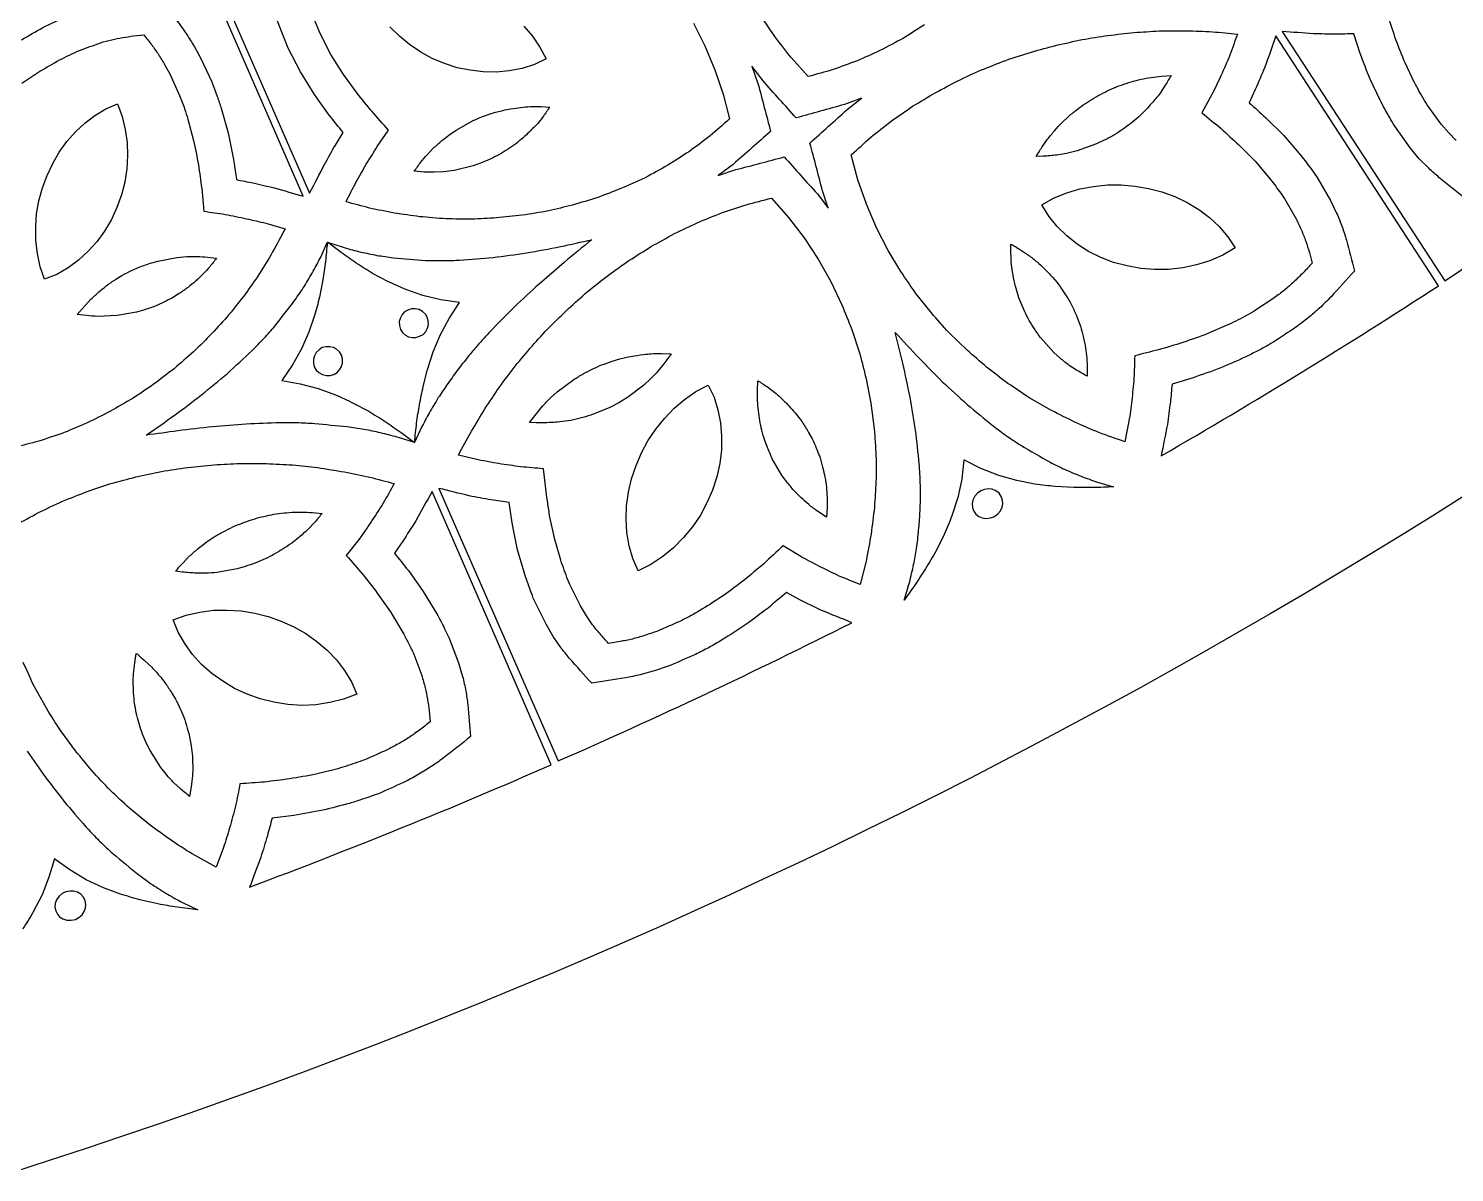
# Model space of a CAD drawing. Extents: x 10 to 990, y 10 to 990.
# Drawn here: x 649.8 to 760.7, y 33.1 to 122.1 of the extents above; entities that cross this region are included whole.
import ezdxf

# ---------------------------------------------------------------- set-up
doc = ezdxf.new("R2010")
doc.units = 0

msp = doc.modelspace()

# ---------------------------------------------------------------- linework, layer by layer
for points in [[(681.81, 139.68, -0.013094), (662.37, 130.52), (671.66, 109.28, -0.000937), (672.81, 111.49, -0.002796), (673.66, 113.01), (674.27, 113.98, -0.004801), (673.19, 115.34), (672.04, 116.94), (670.95, 118.7), (670, 120.55), (669.21, 122.51), (668.62, 124.52, -0.005631), (668.39, 125.69, 0.000825), (668.02, 128.17, 0.002062), (670.59, 130.36, 0.001351), (672.25, 131.47, 0.001077), (674, 132.38, 0.001279), (675.81, 133.11, 0.001112), (677.66, 133.68, -0.002624), (679.59, 134.13), (681.07, 134.4, -0.004239), (681.19, 135.68, -0.002406), (681.42, 137.38, 0.00144), (681.81, 139.68)], [(749.65, 103.83, -0.006748), (748.93, 103.05, -0.007662), (748.23, 102.37, -0.009078), (747.49, 101.72, -0.008251), (746.71, 101.13, -0.001046), (745.13, 100.08, -0.010498), (743.72, 99.32, -0.01928), (742.96, 98.96), (741.55, 98.34, -0.004827), (739.6, 97.65, -0.00459), (737.7, 97.08, -0.001139), (735.85, 96.62, -0.005896), (735.79, 94.88, -0.005692), (735.62, 93.12, -0.005724), (735.4, 91.52), (735.08, 89.93, -0.005399), (733.07, 90.64, -0.005339), (731.2, 91.45, -0.004521), (729.37, 92.36), (727.68, 93.33, -0.001012), (725.99, 94.46, -0.004571), (724.32, 95.74, -0.004588), (722.81, 97.06), (721.41, 98.4, -0.004052), (720.03, 99.95), (718.83, 101.45, -0.004136), (717.66, 103.17), (716.68, 104.8), (715.77, 106.58), (714.98, 108.41), (714.32, 110.31), (713.8, 112.25, 0.001163), (715.31, 113.62, 0.001288), (716.9, 114.87, 0.001078), (718.57, 116.03, -0.002428), (720.37, 117.1, 0.001017), (722.09, 118.02, 0.001059), (723.92, 118.86, 0.001246), (725.81, 119.6, -0.002627), (727.81, 120.25, -0.002704), (729.77, 120.78, -0.003038), (731.76, 121.22, -0.002631), (733.77, 121.54, -0.002697), (735.8, 121.77, 0.001253), (737.75, 121.9, -0.002059), (739.86, 121.91, -0.002966), (741.89, 121.83, 0.00098), (743.84, 121.65, -0.005425), (743.25, 120.01, -0.005209), (742.56, 118.41, -0.005576), (741.86, 116.94), (741.08, 115.52, -0.003118), (742.57, 114.29, -0.003619), (743.94, 113.03), (745.21, 111.76), (746.41, 110.34, -0.010251), (747.21, 109.26, -0.017147), (747.53, 108.79), (748.41, 107.27, -0.008963), (748.83, 106.38, -0.008119), (749.16, 105.53, -0.008347), (749.44, 104.66), (749.65, 103.83)], [(737.91, 88.83, 0.013328), (759.49, 102.07), (746.84, 121.52, -0.004948), (745.97, 119.06, -0.005308), (745.23, 117.34), (744.75, 116.31, -0.003786), (746.04, 115.14), (747.44, 113.75), (748.78, 112.2, -0.008292), (749.57, 111.15), (750.04, 110.49), (751.08, 108.71), (751.56, 107.72, -0.006908), (751.99, 106.64, -0.007455), (752.32, 105.61, -0.000749), (752.94, 103.21, -0.001707), (751.12, 101.2, -0.006444), (750.23, 100.33, -0.006987), (749.34, 99.56, -0.007603), (748.39, 98.84, -0.001296), (746.6, 97.65, -0.006752), (745.37, 96.98, -0.006999), (744.49, 96.53, -0.001309), (742.54, 95.67, -0.004398), (740.4, 94.91), (738.75, 94.41, -0.006506), (738.62, 93, -0.005615), (738.39, 91.27, -0.001264), (737.91, 88.83)], [(706.06, 119.16), (706.54, 117.8, -0.000995), (707.52, 114.07, -0.002096), (704.61, 111.51), (703.45, 110.64), (704.82, 111.1, 0.002095), (708.58, 112.09, 0.000988), (711.16, 109.21), (712.01, 108.11), (711.56, 109.45, 0.001), (710.58, 113.17, 0.002416), (713.47, 115.78), (714.58, 116.66), (713.26, 116.17, -0.002426), (709.5, 115.13, -0.000992), (706.93, 118.01), (706.06, 119.16)], [(738.68, 118.43, -0.007149), (738.23, 117.67), (737.82, 117.04, -0.011467), (737.17, 116.26, -0.011545), (736.73, 115.77, -0.010777), (736.16, 115.21, -0.009122), (735.54, 114.7, -0.010429), (734.9, 114.22, -0.010063), (734.23, 113.79, -0.012635), (733.46, 113.38), (732.88, 113.1), (731.38, 112.56, -0.010417), (730.53, 112.36), (729.8, 112.23, -0.012837), (728.72, 112.14), (728.18, 112.12, -0.007892), (728.65, 112.87), (729.07, 113.47, -0.006883), (729.63, 114.15, -0.00865), (730.17, 114.74), (730.7, 115.24, -0.006775), (731.36, 115.78, -0.009251), (732.01, 116.25, -0.00944), (732.67, 116.67, -0.023407), (734.07, 117.39, -0.008108), (734.81, 117.68, -0.010185), (735.57, 117.93, -0.008238), (736.34, 118.13, -0.010225), (737.13, 118.28, -0.006371), (737.94, 118.38), (738.68, 118.43)], [(656.7, 116.21), (657.07, 115.24), (657.31, 114.23), (657.46, 113.22), (657.49, 112.19), (657.44, 111.15), (657.28, 110.13), (657.02, 109.13), (656.67, 108.16), (656.23, 107.22), (655.71, 106.32), (655.11, 105.49), (654.43, 104.75), (653.68, 104.05), (652.86, 103.47), (651.98, 102.95), (651.04, 102.58), (650.69, 103.55), (650.48, 104.57), (650.36, 105.59, -0.007354), (650.36, 106.7), (650.42, 107.65), (650.6, 108.68), (650.88, 109.68), (651.24, 110.65), (651.67, 111.58), (652.18, 112.45), (652.77, 113.28), (653.44, 114.03), (654.16, 114.71), (654.94, 115.3), (655.79, 115.82), (656.7, 116.21)], [(679.79, 110.97, -0.006926), (680.29, 111.66, -0.010114), (680.8, 112.26), (681.27, 112.76, -0.009923), (681.95, 113.36, -0.011977), (682.5, 113.79), (683.06, 114.18), (684.38, 114.92, -0.010967), (685.19, 115.26), (685.78, 115.47, -0.011773), (686.7, 115.71, -0.012329), (687.31, 115.84, -0.009134), (688.07, 115.94, -0.010552), (688.83, 116, -0.011043), (689.68, 116), (690.34, 115.97, -0.007447), (689.85, 115.27), (689.4, 114.7, -0.010234), (688.77, 114.05, -0.010885), (688.26, 113.58, -0.011944), (687.67, 113.09, -0.009267), (687.04, 112.66, -0.011304), (686.39, 112.26, -0.010564), (685.71, 111.92, -0.013191), (684.95, 111.6), (684.37, 111.39), (682.89, 111.04, -0.010593), (682.06, 110.93), (681.35, 110.89, -0.01305), (680.31, 110.93), (679.79, 110.97)], [(694.91, 74.24, -0.007162), (694.25, 74.98, -0.008583), (693.67, 75.69), (693.19, 76.38), (692.72, 77.16), (691.9, 78.81, -0.009757), (691.33, 80.33, -0.016739), (691.09, 81.08), (690.73, 82.31, -0.004066), (690.33, 84.2, -0.002935), (690.05, 86.05), (689.85, 87.83, -0.005789), (688.09, 87.98, -0.006047), (686.36, 88.23, -0.005944), (684.78, 88.52), (683.23, 88.89, -0.002495), (684.24, 90.74, -0.002814), (685.28, 92.48, -0.002955), (686.42, 94.17, -0.002636), (687.65, 95.81, -0.002794), (688.96, 97.37, -0.002935), (690.34, 98.88, -0.002478), (691.79, 100.29, 0.001086), (693.25, 101.59, -0.002367), (694.91, 102.9, 0.001131), (696.5, 104.03, 0.00127), (698.21, 105.11, -0.002791), (700.05, 106.12, 0.001011), (701.81, 106.97, 0.001049), (703.69, 107.73, 0.001099), (705.61, 108.37, 0.001308), (707.58, 108.88), (708.91, 107.38), (710.12, 105.79), (711.22, 104.13), (712.2, 102.39), (713.06, 100.59, -0.004389), (713.83, 98.67), (714.44, 96.84, -0.004314), (714.95, 94.83), (715.32, 92.93), (715.58, 90.94, -0.005008), (715.72, 88.84, -0.004978), (715.72, 86.81, -0.001008), (715.6, 84.84, -0.005139), (715.34, 82.75, -0.004987), (714.97, 80.74), (714.5, 78.81, -0.005447), (712.86, 79.48, -0.006071), (711.28, 80.25, -0.006066), (709.86, 81), (708.5, 81.84, -0.004158), (706.99, 80.44, -0.005153), (705.46, 79.16, -0.001127), (703.92, 78, -0.003793), (702.18, 76.89, -0.006777), (701.33, 76.4, -0.009289), (700.45, 75.95, -0.001068), (698.71, 75.19, -0.006663), (697.7, 74.85, -0.008596), (696.77, 74.58, -0.007647), (695.81, 74.38), (694.91, 74.24)], [(658.94, 90.44, 0.004068), (661.2, 92.03, 0.003593), (663.24, 93.57, 0.004188), (665.26, 95.24, 0.004559), (667.17, 97.01, 0.007049), (668.12, 97.99, 0.007924), (668.94, 98.91, 0.00461), (670.51, 100.95, 0.006644), (671.25, 102.03, 0.008101), (671.94, 103.2, 0.007388), (672.52, 104.3), (673.03, 105.43, -0.004712), (672.89, 103.94, -0.004571), (672.68, 102.53), (672.43, 101.19, -0.006573), (672.03, 99.74), (671.6, 98.45), (671.03, 97.15), (670.32, 95.9), (669.49, 94.69), (670.92, 94.44), (672.33, 94.07), (673.68, 93.57, -0.004781), (675.05, 92.94), (676.26, 92.3, -0.003813), (677.54, 91.5, -0.005345), (678.78, 90.64), (679.82, 89.87, 0.004957), (678.47, 90.29, 0.003628), (677.18, 90.62, 0.005063), (675.88, 90.89, 0.004295), (674.58, 91.08, -0.00142), (672.05, 91.33, 0.00338), (670.65, 91.4, 0.003235), (669.35, 91.4, 0.001129), (666.72, 91.3, 0.000888), (664.09, 91.09, 0.001621), (661.41, 90.78, -0.001279), (658.94, 90.44)], [(693.6, 105.65, 0.00127), (691.45, 103.88), (689.51, 102.2, 0.001518), (687.57, 100.41, 0.001719), (685.72, 98.54, 0.005816), (684.69, 97.39, 0.004963), (683.99, 96.56, 0.004373), (683.14, 95.46, 0.006951), (682.34, 94.35, 0.00627), (681.67, 93.36, 0.005509), (680.96, 92.16, 0.005433), (680.36, 91.05), (679.82, 89.88, -0.003399), (679.98, 91.39, -0.004054), (680.2, 92.81, -0.004482), (680.49, 94.23), (680.83, 95.55), (681.28, 96.92), (681.85, 98.26), (682.51, 99.53), (683.31, 100.77), (681.87, 100.98), (680.47, 101.31), (679.13, 101.78, -0.006218), (677.75, 102.39), (676.56, 103.02, -0.004965), (675.29, 103.82, -0.004544), (674.11, 104.64), (673.04, 105.46, 0.006063), (674.35, 105.03, 0.006189), (675.63, 104.69, 0.006796), (676.88, 104.43, 0.005808), (678.17, 104.25, 0.001454), (680.67, 104.04, 0.007169), (682.1, 104.02, 0.00603), (683.33, 104.06, 0.004313), (685.93, 104.26, 0.003675), (688.52, 104.62, 0.004535), (691.17, 105.11, 0.00168), (693.6, 105.65)], [(664.42, 104.21, -0.008917), (663.89, 103.55, -0.009991), (663.35, 102.96, -0.010063), (662.79, 102.43, -0.011836), (662.2, 101.94, -0.011927), (661.52, 101.46), (660.99, 101.13, -0.011214), (659.64, 100.47, -0.012497), (658.72, 100.16), (658.19, 100), (656.69, 99.74), (655.15, 99.68, -0.010371), (654.3, 99.74), (653.58, 99.84), (654.63, 101.01, -0.009634), (655.25, 101.58, -0.009046), (655.84, 102.06, -0.013189), (656.59, 102.57), (657.05, 102.86, -0.007543), (657.79, 103.24), (658.4, 103.52, -0.01208), (659.38, 103.85), (659.84, 103.98), (661.33, 104.26), (662.1, 104.33, -0.009064), (662.92, 104.34, -0.008391), (663.71, 104.29), (664.42, 104.21)], [(732.14, 95.03, -0.009697), (731.31, 95.51), (730.76, 95.87, -0.010466), (730.08, 96.4), (729.55, 96.87), (728.52, 98.03, -0.007965), (728.05, 98.71, -0.010934), (727.64, 99.36, -0.010853), (727.29, 100.04, -0.009485), (726.98, 100.75, -0.011478), (726.72, 101.48, -0.010216), (726.52, 102.23, -0.012307), (726.35, 103.14), (726.26, 103.7, -0.006912), (726.22, 104.57), (726.22, 105.31, -0.006924), (726.97, 104.86), (727.58, 104.45, -0.008811), (728.25, 103.92, -0.010667), (728.83, 103.39, -0.012969), (729.46, 102.73), (729.82, 102.31, -0.008534), (730.68, 101.04, -0.009798), (731.1, 100.23, -0.012624), (731.38, 99.59), (731.62, 98.93, -0.010084), (731.85, 98.11, -0.013033), (732.02, 97.21), (732.1, 96.65, -0.00791), (732.15, 95.77), (732.14, 95.03)], [(717.22, 98.44, 0.003736), (719.09, 96.42, 0.003279), (720.88, 94.6, 0.003993), (722.81, 92.83, 0.003622), (724.83, 91.16, 0.005429), (725.88, 90.39, 0.006824), (726.98, 89.65, 0.004458), (729.26, 88.34, 0.007232), (730.44, 87.76, 0.005343), (731.68, 87.24, 0.00686), (732.96, 86.78), (734.21, 86.42, -0.003916), (732.61, 86.36, -0.004838), (731.1, 86.36), (729.66, 86.44, -0.006482), (728.09, 86.64), (726.69, 86.91), (725.27, 87.3), (723.88, 87.85), (722.6, 88.49), (722.59, 88.5), (722.56, 88.51), (722.39, 87.03), (722.09, 85.59), (721.63, 84.16, -0.005993), (721.02, 82.71), (720.39, 81.43, -0.004539), (719.58, 80.05, -0.005183), (718.75, 78.77), (717.9, 77.59, 0.00704), (718.33, 78.99, 0.007037), (718.65, 80.38, 0.007346), (718.88, 81.63, 0.006828), (719.04, 83.04, 0.008319), (719.14, 84.41, 0.006422), (719.19, 85.59, 0.007886), (719.15, 87.1, 0.006685), (719.09, 88.22, 0.004213), (718.8, 90.82, 0.003002), (718.37, 93.4, 0.003605), (717.81, 96.04), (717.22, 98.44)], [(688.76, 91.43), (689.77, 92.7, -0.009523), (690.39, 93.34), (690.92, 93.82), (692.21, 94.76, -0.009569), (692.94, 95.21, -0.008916), (693.65, 95.58, -0.009999), (694.37, 95.9, -0.010998), (695.19, 96.19), (695.8, 96.38, -0.0082), (696.65, 96.57, -0.012802), (697.63, 96.71, -0.014652), (698.24, 96.78, -0.007995), (699.04, 96.8), (699.79, 96.78, -0.010681), (699.22, 96, -0.012507), (698.76, 95.42, -0.010531), (698.2, 94.84), (697.67, 94.34), (696.38, 93.38), (695.71, 92.96), (695.01, 92.6), (693.53, 92, -0.009389), (692.7, 91.76), (691.98, 91.59, -0.010474), (691.12, 91.47, -0.013066), (689.79, 91.4, -0.03201), (689.27, 91.4), (688.76, 91.43)], [(711.87, 84.07), (711.19, 84.5, -0.007262), (710.49, 85.04, -0.010314), (709.9, 85.56), (709.4, 86.06, -0.007648), (708.86, 86.71), (708.43, 87.28), (707.65, 88.6, -0.008034), (707.32, 89.36), (707.07, 90.02, -0.008382), (706.84, 90.82, -0.010194), (706.68, 91.58, -0.010528), (706.57, 92.35, -0.009771), (706.51, 93.14, -0.007454), (706.51, 93.94), (706.54, 94.68, -0.006907), (707.27, 94.19), (707.86, 93.76, -0.011351), (708.64, 93.03, -0.01827), (709.08, 92.57, -0.011985), (709.54, 92.04), (709.97, 91.48, -0.011914), (710.48, 90.65), (710.76, 90.16, -0.011546), (711.14, 89.27, -0.01483), (711.37, 88.67, -0.012521), (711.59, 87.86, -0.012113), (711.75, 87.17, -0.011593), (711.86, 86.4, -0.008817), (711.91, 85.61, -0.010251), (711.91, 84.81), (711.87, 84.07)], [(666.99, 55.28, 0.013328), (690.46, 64.79), (681.18, 86.06, -0.004948), (679.91, 83.77, -0.005308), (678.9, 82.19), (678.26, 81.26, -0.003786), (679.34, 79.9), (680.49, 78.29), (681.55, 76.55, -0.008292), (682.16, 75.37), (682.52, 74.64), (683.25, 72.72), (683.56, 71.67, -0.006908), (683.81, 70.53, -0.007455), (683.97, 69.46, -0.000749), (684.18, 66.99, -0.001707), (682.05, 65.3, -0.006444), (681.04, 64.6, -0.006987), (680.03, 63.98, -0.007603), (678.97, 63.42, -0.001296), (677.01, 62.54, -0.006752), (675.69, 62.09, -0.006999), (674.75, 61.79, -0.001309), (672.68, 61.26, -0.004398), (670.44, 60.86), (668.74, 60.65, -0.006506), (668.37, 59.28, -0.005615), (667.86, 57.61, -0.001264), (666.99, 55.28)], [(681.72, 86.3), (691, 65.09, 0.013098), (713.85, 75.85, -0.001447), (711.49, 76.81, -0.003824), (709.79, 77.64), (708.75, 78.2, -0.005336), (707.32, 76.99, -0.001286), (705.6, 75.7, -0.003702), (703.71, 74.49, -0.006594), (702.73, 73.92, -0.008119), (701.67, 73.38, -0.001098), (699.7, 72.52, -0.006132), (698.49, 72.11, -0.008407), (697.38, 71.8, -0.005993), (696.22, 71.55, -0.001259), (693.61, 71.14, -0.004169), (691.86, 73.09, -0.007625), (691.2, 73.93), (690.61, 74.78), (690.05, 75.73), (689.13, 77.59, -0.008833), (688.59, 79.05, -0.016802), (688.35, 79.77), (687.84, 81.52, -0.003624), (687.41, 83.61), (687.18, 85.2, -0.006727), (685.79, 85.4, -0.005784), (684.07, 85.72, -0.001441), (681.72, 86.3)], [(672.63, 84.35, -0.007149), (672.06, 83.67), (671.54, 83.12, -0.011467), (670.78, 82.45, -0.011545), (670.26, 82.05, -0.010777), (669.6, 81.59, -0.009122), (668.91, 81.18, -0.010429), (668.2, 80.82, -0.010063), (667.47, 80.51, -0.012635), (666.64, 80.23), (666.02, 80.05), (664.45, 79.76, -0.010417), (663.58, 79.7), (662.84, 79.7, -0.012837), (661.76, 79.79), (661.22, 79.85, -0.007892), (661.81, 80.52), (662.32, 81.04, -0.006883), (662.99, 81.62, -0.00865), (663.62, 82.11), (664.22, 82.52, -0.006775), (664.97, 82.94, -0.009251), (665.68, 83.3, -0.00944), (666.4, 83.6, -0.023407), (667.9, 84.08, -0.008108), (668.68, 84.25, -0.010185), (669.47, 84.37, -0.008238), (670.26, 84.44, -0.010225), (671.06, 84.46, -0.006371), (671.88, 84.42), (672.63, 84.35)], [(662.32, 62.34, -0.009697), (661.58, 62.96), (661.1, 63.4, -0.010466), (660.51, 64.03), (660.07, 64.59), (659.24, 65.9, -0.007965), (658.88, 66.64, -0.010934), (658.59, 67.36, -0.010853), (658.36, 68.08, -0.009485), (658.17, 68.84, -0.011478), (658.04, 69.6, -0.010216), (657.96, 70.38, -0.012307), (657.94, 71.3), (657.95, 71.86, -0.006912), (658.05, 72.73), (658.17, 73.46, -0.006924), (658.83, 72.89), (659.37, 72.39, -0.008811), (659.95, 71.75, -0.010667), (660.43, 71.14, -0.012969), (660.94, 70.38), (661.23, 69.91, -0.008534), (661.87, 68.51, -0.009798), (662.14, 67.64, -0.012624), (662.32, 66.97), (662.45, 66.28, -0.010084), (662.54, 65.43, -0.013033), (662.56, 64.51), (662.55, 63.94, -0.00791), (662.45, 63.08), (662.32, 62.34)]]:
    msp.add_lwpolyline(points, format="xyb", close=True)
for points in [[(649.23, 121.2, 0.001349), (650.9, 122.16, -0.004855), (652.66, 123, 0.001333), (654.48, 123.66, -0.007078), (655.53, 123.96, -0.007069), (656.55, 124.16, -0.006348), (657.55, 124.3, 0.001644), (659.85, 124.51, -0.002175), (661.47, 122.49, -0.007314), (662.1, 121.61, -0.005317), (662.67, 120.7), (663.18, 119.79), (664.04, 117.93, -0.006968), (664.47, 116.79, -0.006765), (664.78, 115.87), (665.31, 113.97, -0.004349), (665.73, 111.9), (665.96, 110.32, -0.004631), (667.27, 110.06, -0.003391), (668.9, 109.68, 0.001505), (671.16, 109.04), (671.16, 109.04), (661.91, 130.25, -0.013282), (642.03, 122.2, -0.001905)], [(701.52, 122.49), (702.41, 120.72), (703.18, 118.87), (703.82, 116.98), (704.32, 115.04, -0.001311), (702.81, 113.72, -0.001103), (701.2, 112.51, -0.001039), (699.52, 111.44, -0.001043), (697.77, 110.47, -0.004491), (695.88, 109.63, -0.001168), (694.07, 108.93, -0.004458), (692.1, 108.34, -0.001172), (690.23, 107.89, -0.004928), (688.19, 107.55, -0.004478), (686.19, 107.34, -0.001188), (684.27, 107.24, -0.001215), (682.28, 107.27, -0.004659), (680.22, 107.44, -0.005262), (678.25, 107.72, -0.005261), (676.32, 108.11, -0.001052), (674.49, 108.6, -0.002377), (675.26, 110.11, -0.003386), (676.06, 111.52, -0.002275), (676.92, 112.9), (677.79, 114.18, -0.003552), (676.52, 115.61, -0.004682), (675.35, 117.05), (674.3, 118.49), (673.31, 120.07), (672.47, 121.69), (671.77, 123.39)], [(719.49, 122.36, -0.000999), (717.86, 121.33, -0.005318), (716.03, 120.36, -0.001061), (714.27, 119.57, -0.001302), (712.39, 118.88, -0.001164), (710.45, 118.34), (709.11, 119.82, -0.004427), (707.86, 121.47), (706.77, 123.07)], [(760.87, 113.36), (760.28, 113.96), (759.69, 114.65), (758.61, 116.14, -0.009757), (757.79, 117.54, -0.016739), (757.44, 118.24), (756.88, 119.4, -0.004066), (756.17, 121.2, -0.002935), (755.59, 122.98)], [(649.27, 117.82), (650.68, 118.76, 0.001103), (652.2, 119.64, -0.004906), (653.75, 120.37, 0.001158), (655.38, 120.97, -0.009257), (656.26, 121.21, -0.007853), (657.11, 121.38, -0.006145), (657.96, 121.5), (658.76, 121.58), (658.76, 121.58, -0.006083), (659.37, 120.8, -0.008381), (659.9, 120.06, -0.009702), (660.4, 119.23), (660.78, 118.55), (661.54, 116.88, -0.009505), (661.93, 115.82, -0.0124), (662.18, 115.02), (662.63, 113.37, -0.004657), (663.01, 111.47, -0.003809), (663.26, 109.63), (663.43, 107.86, -0.003766), (665.09, 107.62, -0.003853), (666.74, 107.28, -0.004019), (668.25, 106.93), (669.75, 106.5, -0.004908), (668.78, 104.7, -0.005088), (667.76, 103.01, -0.001313), (666.66, 101.43, -0.005057), (665.38, 99.82, -0.005342), (664.05, 98.34, -0.00525), (662.62, 96.93, -0.005606), (661.11, 95.61, -0.005024), (659.52, 94.4, -0.001153), (657.92, 93.31, -0.005319), (656.12, 92.28, -0.005422), (654.34, 91.39, -0.000999), (652.56, 90.64, -0.005318), (650.59, 89.98, -0.001061), (648.73, 89.49, -0.001302)], [(761.56, 108.86, -0.004169), (759.52, 110.49, -0.007625), (758.72, 111.21), (757.99, 111.95), (757.29, 112.8), (756.08, 114.48, -0.008833), (755.3, 115.83, -0.016802), (754.95, 116.51), (754.16, 118.15, -0.003624), (753.39, 120.13), (752.9, 121.67, -0.006727), (751.5, 121.64, -0.005784), (749.75, 121.67, -0.001441), (747.33, 121.85), (747.33, 121.85), (759.98, 102.46, 0.013098), (780.74, 116.83, -0.001447)], [(648.78, 83.45, 0.001288), (650.56, 84.42, 0.001078), (652.39, 85.29, -0.002428), (654.34, 86.05, 0.001017), (656.19, 86.67, 0.001059), (658.14, 87.2, 0.001246), (660.12, 87.62, -0.002627), (662.19, 87.93, -0.002704), (664.22, 88.14, -0.003038), (666.25, 88.24, -0.002631), (668.29, 88.23, -0.002697), (670.33, 88.12, 0.001253), (672.28, 87.92, -0.002059), (674.36, 87.58, -0.002966), (676.34, 87.17, 0.00098), (678.24, 86.68, -0.005425), (677.38, 85.15, -0.005209), (676.44, 83.69, -0.005576), (675.52, 82.36), (674.51, 81.08, -0.003118), (675.78, 79.62, -0.003619), (676.92, 78.16), (677.96, 76.69), (678.92, 75.1, -0.010251), (679.53, 73.9, -0.017147), (679.77, 73.39), (680.38, 71.74, -0.008963), (680.65, 70.79, -0.008119), (680.83, 69.9, -0.008347), (680.96, 68.99), (681.03, 68.14), (681.03, 68.14, -0.006748), (680.2, 67.49, -0.007662), (679.4, 66.93, -0.009078), (678.56, 66.42, -0.008251), (677.69, 65.96, -0.001046), (675.96, 65.19, -0.010498), (674.45, 64.67, -0.01928), (673.64, 64.44), (672.15, 64.06, -0.004827), (670.1, 63.7, -0.00459), (668.14, 63.45, -0.001139), (666.24, 63.31, -0.005896), (665.89, 61.59, -0.005692), (665.43, 59.89, -0.005724), (664.96, 58.35), (664.38, 56.83, -0.005399), (662.52, 57.86, -0.005339), (660.8, 58.97, -0.004521), (659.15, 60.17), (657.64, 61.41, -0.001012), (656.16, 62.79, -0.004571), (654.73, 64.33, -0.004588), (653.45, 65.88), (652.29, 67.44, -0.004052), (651.18, 69.19), (650.24, 70.87, -0.004136), (649.38, 72.75)], [(649.68, 65.86, 0.003279), (651.14, 63.78, 0.003993), (652.75, 61.71, 0.003622), (654.47, 59.73, 0.005429), (655.37, 58.8, 0.006824), (656.34, 57.89, 0.004458), (658.38, 56.22, 0.007232), (659.45, 55.45, 0.005343), (660.59, 54.73, 0.00686), (661.77, 54.07), (662.95, 53.51, -0.003916), (661.35, 53.71, -0.004838), (659.86, 53.97), (658.45, 54.28, -0.006482), (656.94, 54.74), (655.61, 55.23), (654.27, 55.85), (652.99, 56.62), (651.83, 57.46), (651.83, 57.48), (651.8, 57.49), (651.38, 56.06), (650.85, 54.68), (650.16, 53.36, -0.005993), (649.33, 52.03)]]:
    msp.add_lwpolyline(points, format="xyb")
for points in [[(688.32, 122.26), (688.99, 121.48), (689.58, 120.63), (690.06, 119.71), (689.14, 119.28), (688.18, 118.97), (687.19, 118.78), (686.18, 118.68), (685.16, 118.7), (684.14, 118.83), (683.14, 119.03), (682.16, 119.35), (681.2, 119.75), (680.3, 120.25), (679.44, 120.83), (678.64, 121.48), (677.91, 122.21)], [(761.54, 85.74), (759.04, 84.16), (756.53, 82.61), (754.01, 81.07), (751.48, 79.54), (748.94, 78.03), (746.39, 76.53), (743.83, 75.05), (741.26, 73.58), (738.68, 72.13), (736.09, 70.69), (733.49, 69.27), (730.88, 67.87), (728.27, 66.47), (725.64, 65.1), (723.01, 63.74), (720.36, 62.39), (717.71, 61.06), (715.04, 59.75), (712.37, 58.45), (709.69, 57.17), (707, 55.91), (704.3, 54.66), (701.59, 53.42), (698.87, 52.2), (696.15, 51), (693.41, 49.81), (690.67, 48.64), (687.92, 47.49), (685.16, 46.35), (682.39, 45.23), (679.62, 44.13), (676.83, 43.04), (674.04, 41.97), (671.24, 40.91), (668.43, 39.87), (665.61, 38.85), (662.78, 37.85), (659.95, 36.86), (657.11, 35.89), (654.26, 34.93), (651.4, 34), (648.54, 33.07)]]:
    msp.add_lwpolyline(points)
for points in [[(743.66, 105.01), (742.71, 104.45), (741.69, 104.01), (740.65, 103.68), (739.58, 103.45), (738.49, 103.34), (737.4, 103.33), (736.32, 103.41), (735.25, 103.61), (734.21, 103.88), (733.22, 104.27), (732.26, 104.74), (731.37, 105.3), (730.56, 105.95), (729.82, 106.68), (729.16, 107.48), (728.62, 108.37), (729.57, 108.9), (730.57, 109.3), (731.59, 109.61), (732.65, 109.8), (733.72, 109.92), (734.8, 109.92), (735.87, 109.82), (736.93, 109.64), (737.97, 109.36), (738.97, 109), (739.93, 108.54), (740.83, 107.99), (741.67, 107.37), (742.42, 106.67), (743.1, 105.88), (743.66, 105.01)], [(680.17, 100.22), (679.87, 100.28), (679.58, 100.26), (679.3, 100.17), (679.05, 100.03), (678.86, 99.83), (678.72, 99.57), (678.63, 99.29), (678.64, 98.97), (678.73, 98.67), (678.89, 98.42), (679.11, 98.22), (679.35, 98.09), (679.63, 98.04), (679.92, 98.04), (680.21, 98.13), (680.48, 98.28), (680.7, 98.51), (680.84, 98.77), (680.9, 99.06), (680.89, 99.33), (680.8, 99.61), (680.66, 99.86), (680.45, 100.06), (680.17, 100.22)], [(672.65, 95.16), (672.96, 95.08), (673.25, 95.08), (673.53, 95.16), (673.79, 95.31), (673.99, 95.52), (674.13, 95.77), (674.22, 96.05), (674.22, 96.37), (674.13, 96.67), (673.98, 96.93), (673.76, 97.13), (673.51, 97.26), (673.22, 97.32), (672.93, 97.32), (672.64, 97.25), (672.39, 97.09), (672.17, 96.87), (672.03, 96.6), (671.96, 96.32), (671.95, 96.03), (672.02, 95.76), (672.16, 95.51), (672.37, 95.32), (672.65, 95.16)], [(697.21, 79.89), (696.79, 80.84), (696.51, 81.84), (696.33, 82.86), (696.28, 83.91), (696.31, 84.95), (696.46, 86.01), (696.71, 87.05), (697.05, 88.07), (697.48, 89.06), (697.98, 90.01), (698.58, 90.91), (699.27, 91.75), (700.01, 92.53), (700.83, 93.21), (701.71, 93.83), (702.67, 94.33), (703.12, 93.39), (703.42, 92.4), (703.63, 91.39), (703.71, 90.35), (703.7, 89.29), (703.57, 88.24), (703.33, 87.2), (703, 86.17), (702.57, 85.18), (702.06, 84.21), (701.45, 83.3), (700.75, 82.47), (699.97, 81.68), (699.13, 80.99), (698.21, 80.38), (697.21, 79.89)], [(723.26, 85.39), (723.2, 85.09), (723.23, 84.79), (723.33, 84.52), (723.5, 84.29), (723.72, 84.12), (723.99, 84), (724.3, 83.95), (724.64, 84), (724.95, 84.12), (725.2, 84.31), (725.4, 84.56), (725.53, 84.83), (725.59, 85.1), (725.57, 85.39), (725.47, 85.68), (725.3, 85.93), (725.05, 86.12), (724.76, 86.23), (724.45, 86.26), (724.16, 86.22), (723.88, 86.1), (723.62, 85.93), (723.4, 85.69), (723.26, 85.39)], [(675.33, 70.29), (674.29, 69.89), (673.22, 69.63), (672.14, 69.47), (671.04, 69.42), (669.95, 69.49), (668.87, 69.67), (667.82, 69.92), (666.79, 70.29), (665.82, 70.74), (664.9, 71.29), (664.04, 71.91), (663.25, 72.6), (662.55, 73.38), (661.95, 74.22), (661.43, 75.12), (661.04, 76.08), (662.06, 76.44), (663.12, 76.68), (664.18, 76.82), (665.25, 76.83), (666.33, 76.77), (667.4, 76.59), (668.43, 76.32), (669.45, 75.96), (670.43, 75.52), (671.35, 75), (672.23, 74.39), (673.02, 73.7), (673.75, 72.95), (674.37, 72.13), (674.92, 71.24), (675.33, 70.29)], [(651.97, 54.3), (651.86, 54.01), (651.84, 53.71), (651.9, 53.43), (652.03, 53.17), (652.21, 52.97), (652.46, 52.8), (652.76, 52.7), (653.1, 52.7), (653.43, 52.76), (653.71, 52.92), (653.95, 53.12), (654.11, 53.37), (654.22, 53.63), (654.25, 53.92), (654.2, 54.22), (654.07, 54.5), (653.86, 54.72), (653.59, 54.88), (653.29, 54.96), (653, 54.97), (652.7, 54.9), (652.41, 54.77), (652.17, 54.57), (651.97, 54.3)]]:
    msp.add_lwpolyline(points, close=True)

doc.saveas('drawing.dxf')
